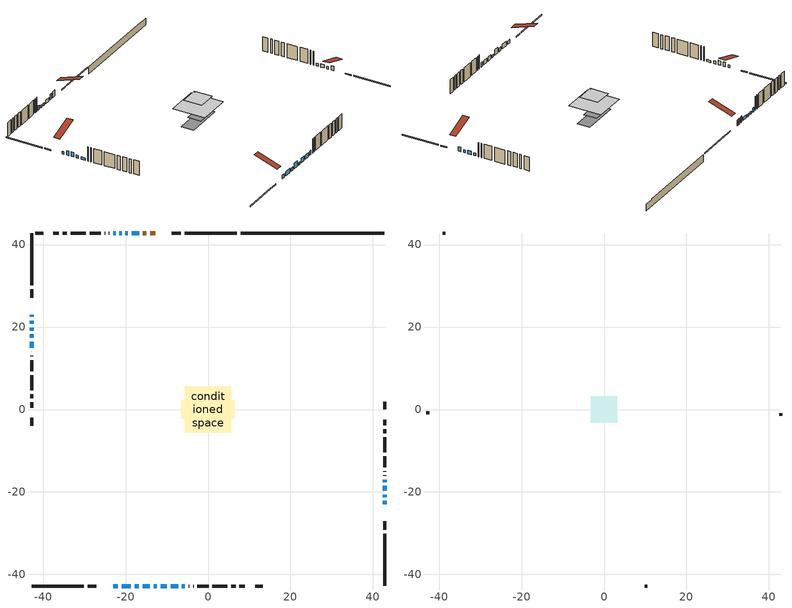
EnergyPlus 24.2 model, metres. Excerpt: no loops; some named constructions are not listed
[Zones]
conditioned space
 floor outside (Floor1 construction): -0.75,-0.75 -0.75,0.75 0.75,0.75 0.75,-0.75 z1.36
 floor outside (Floor2 construction): -1.19,-1.19 -1.19,1.19 1.19,1.19 1.19,-1.19 z1.36
 floor adiabatic (AdiabaticFloorConstruction): -5.58,-5.58 -5.58,5.58 5.58,5.58 5.58,-5.58 z3.8
 floor foundation (Slab1 construction): -6.52,-2.21 -6.52,2.21 6.52,2.21 6.52,-2.21 z-1.08
 floor foundation (Slab2 construction): -2.3,-2.3 -2.3,2.3 2.3,2.3 2.3,-2.3 z0
 wall outside (RimJoist1 construction): 6.96,42.79 -5.69,42.79 / -42.79,-42.79 -30.14,-42.79 / -42.79,42.79 -42.79,30.14 / 42.79,-42.79 42.79,-30.14 z1.36:1.66
 wall outside (RimJoist3 construction): -6.62,42.79 -8.79,42.79 / -29.21,-42.79 -27.04,-42.79 / -42.79,29.21 -42.79,27.04 / 42.79,-29.21 42.79,-27.04 z1.36:1.66
 wall outside (AdiabaticWallConstruction 1): -12.8,42.79 -14.05,42.79 / -14.98,42.79 -15.79,42.79 z1.36:3.39
 wall outside (AdiabaticWallConstruction): -42.79,23.03 -42.79,22.49 / 42.79,-21.24 42.79,-20.65 / -19.43,42.79 -20.02,42.79 / -20.94,42.79 -21.48,42.79 / 42.79,-17.6 42.79,-17.01 z1.36:2.25; -42.79,21.57 -42.79,20.8 / -42.79,19.88 -42.79,19.11 / -11.5,-42.79 -9.98,-42.79 / -6.34,-42.79 -5.58,-42.79 z1.36:2.86; 42.79,-23.03 42.79,-22.16 / -22.4,42.79 -22.96,42.79 / -9.05,-42.79 -7.27,-42.79 z1.36:2.83; 42.79,-19.72 42.79,-18.53 / -23.03,-42.79 -21.83,-42.79 / -17.77,-42.79 -16.77,-42.79 z1.36:2.56; -16.72,42.79 -18.5,42.79 z1.36:2.53; -20.9,-42.79 -18.69,-42.79 z1.36:2.88; -15.85,-42.79 -14.07,-42.79 z1.36:3.34; -13.14,-42.79 -12.43,-42.79 z1.36:2.22; -42.79,18.18 -42.79,17.39 z1.36:2.3; -42.79,16.47 -42.79,14.99 z1.36:2.1
 wall outside (Wall1 construction): -23.89,42.79 -24.01,42.79 / -4.65,-42.79 -4.53,-42.79 / -42.79,14.06 -42.79,13.94 / 42.79,-16.08 42.79,-15.96 z1.36:6.24
 wall outside (Wall2 construction): -24.94,42.79 -25.06,42.79 / -3.6,-42.79 -3.48,-42.79 / -42.79,13.01 -42.79,12.9 / 42.79,-15.03 42.79,-14.92 z1.36:6.24
 wall outside (Wall3 construction): -25.99,42.79 -28.67,42.79 / -2.55,-42.79 0.13,-42.79 / -42.79,11.97 -42.79,9.28 / 42.79,-13.99 42.79,-11.3 z1.36:6.24
 wall outside (Wall4 construction): -29.6,42.79 -33.27,42.79 / 1.06,-42.79 4.73,-42.79 / -42.79,8.35 -42.79,4.69 / 42.79,-10.37 42.79,-6.71 z1.36:6.24
 wall outside (Wall5 construction): -34.2,42.79 -35.22,42.79 / 5.66,-42.79 6.68,-42.79 / -42.79,3.76 -42.79,2.74 / 42.79,-5.78 42.79,-4.76 z1.36:6.24
 wall outside (Wall6 construction): -36.15,42.79 -37.5,42.79 / 7.61,-42.79 8.96,-42.79 / -42.79,1.81 -42.79,0.45 / 42.79,-3.83 42.79,-2.47 z1.36:6.24
 wall outside (Wall9 construction): -39.98,42.79 -41.86,42.79 / 11.44,-42.79 13.32,-42.79 / -42.79,-2.03 -42.79,-3.91 / 42.79,0.01 42.79,1.89 z1.36:6.24
 wall foundation (FoundationWall1 construction): 7.89,42.79,-1.08 7.89,42.79,1.36 39.3,42.79,1.36 39.3,42.79,1.15 42.79,42.79,1.15 42.79,42.79,-1.08
 window (WindowConstruction 18): -42.79,23.03 -42.79,22.49 z1.36:2.25
 window (WindowConstruction 6): -42.79,21.57 -42.79,20.8 z1.36:2.86
 window (WindowConstruction 7): -42.79,19.87 -42.79,19.11 z1.36:2.86
 window (WindowConstruction 8): 42.79,-23.03 42.79,-22.16 z1.36:2.83
 window (WindowConstruction 9): 42.79,-21.24 42.79,-20.65 z1.36:2.25
 window (WindowConstruction 10): 42.79,-19.72 42.79,-18.53 z1.36:2.55
 window (WindowConstruction 11): -16.72,42.79 -18.5,42.79 z1.36:2.53
 window (WindowConstruction 12): -19.43,42.79 -20.01,42.79 z1.36:2.25
 window (WindowConstruction 13): -23.03,-42.79 -21.83,-42.79 z1.36:2.55
 window (WindowConstruction 14): -20.9,-42.79 -18.69,-42.79 z1.36:2.88
 window (WindowConstruction 19): -20.94,42.79 -21.48,42.79 z1.36:2.25
 window (WindowConstruction 15): -17.76,-42.79 -16.77,-42.79 z1.36:2.55
 window (WindowConstruction 16): -15.84,-42.79 -14.07,-42.79 z1.36:3.34
 window (WindowConstruction 17): -13.14,-42.79 -12.43,-42.79 z1.36:2.22
 window (WindowConstruction 20): -42.79,18.18 -42.79,17.4 z1.36:2.3
 window (WindowConstruction): 42.79,-17.6 42.79,-17.01 z1.36:2.25
 window (WindowConstruction 1): -22.41,42.79 -22.96,42.79 z1.36:2.83
 window (WindowConstruction 2): -11.5,-42.79 -9.98,-42.79 z1.36:2.86
 window (WindowConstruction 3): -9.05,-42.79 -7.27,-42.79 z1.36:2.83
 window (WindowConstruction 4): -6.34,-42.79 -5.58,-42.79 z1.36:2.86
 window (WindowConstruction 5): -42.79,16.47 -42.79,14.99 z1.36:2.1
 door (Door): -12.8,42.79 -14.05,42.79 z1.36:3.39
 door (Door 1): -14.98,42.79 -15.79,42.79 z1.36:3.39
 ceiling adiabatic (AdiabaticFloorConstruction): 5.58,-5.58 5.58,5.58 -5.58,5.58 -5.58,-5.58 z3.8
attic - vented
 floor to conditioned space (Floor3 construction Reversed): -3.17,-3.17 -3.17,3.17 3.17,3.17 3.17,-3.17 z6.24
 floor to conditioned space (Floor4 construction Reversed): -2.77,-2.77 -2.77,2.77 2.77,2.77 2.77,-2.77 z6.24
 wall outside (Wall7 construction): -38.43,42.79 -39.06,42.79 / 9.89,-42.79 10.51,-42.79 / -42.79,-0.48 -42.79,-1.1 / 42.79,-1.54 42.79,-0.92 z1.36:6.24
 roof outside (Roof1 construction): -11.87,42.79,6.24 -11.87,34.61,8.96 -9.72,34.61,8.96 -9.72,42.79,6.24; -23.96,-42.79,6.24 -23.96,-34.61,8.96 -26.11,-34.61,8.96 -26.11,-42.79,6.24; -42.79,23.96,6.24 -34.61,23.96,8.96 -34.61,26.11,8.96 -42.79,26.11,6.24; 42.79,-23.96,6.24 34.61,-23.96,8.96 34.61,-26.11,8.96 42.79,-26.11,6.24
[Schedule:Day:Interval]
clothes dryer exhaust 0 schedule day: No, 01:00, 0.123457, 02:00, 0.0740741, 03:00, 0.0493827, 04:00, 0.0246914, 05:00, 0.0493827, 06:00, 0.0740741, 07:00, 0.197531, 08:00, 0.395062, 09:00, 0.592593, 10:00, 0.839506, 11:00, 0.962963, 12:00, 1, 13:00, 0.91358, 14:00, 0.82716, 15:00, 0.716049, 16:00, 0.753086, 17:00, 0.679012, 18:00, 0.666667, 20:00, 0.62963, 21:00, 0.641975, 22:00, 0.666667, 23:00, 0.54321, 24:00, 0.296296
clothes dryer exhaust 0 schedule default day; cooling season schedule day; cooling season schedule day 2; cooling season schedule default day; exterior lighting schedule default day; natural vent schedule default day: No, 24:00, 0
cooling season schedule day 1: No, 24:00, 1
exterior lighting schedule day 10: No, 01:00, 0.552381, 03:00, 0.510952, 05:00, 0.483333, 06:00, 0.538571, 07:00, 0.607619, 08:00, 0.56619, 09:00, 0.428095, 10:00, 0.345238, 12:00, 0.331429, 13:00, 0.345238, 14:00, 0.386667, 15:00, 0.414286, 16:00, 0.483333, 17:00, 0.607619, 18:00, 0.773333, 19:00, 0.88381, 20:00, 0.939048, 21:00, 0.966667, 22:00, 0.897619, 23:00, 0.773333, 24:00, 0.649048
exterior lighting schedule day 11: No, 01:00, 0.571429, 03:00, 0.528571, 05:00, 0.5, 06:00, 0.557143, 07:00, 0.628571, 08:00, 0.585714, 09:00, 0.442857, 10:00, 0.357143, 12:00, 0.342857, 13:00, 0.357143, 14:00, 0.4, 15:00, 0.428571, 16:00, 0.5, 17:00, 0.628571, 18:00, 0.8, 19:00, 0.914286, 20:00, 0.971429, 21:00, 1, 22:00, 0.928571, 23:00, 0.8, 24:00, 0.671429
exterior lighting schedule day 7: No, 01:00, 0.419048, 03:00, 0.387619, 05:00, 0.366667, 06:00, 0.408571, 07:00, 0.460952, 08:00, 0.429524, 09:00, 0.324762, 10:00, 0.261905, 12:00, 0.251429, 13:00, 0.261905, 14:00, 0.293333, 15:00, 0.314286, 16:00, 0.366667, 17:00, 0.460952, 18:00, 0.586667, 19:00, 0.670476, 20:00, 0.712381, 21:00, 0.733333, 22:00, 0.680952, 23:00, 0.586667, 24:00, 0.492381
exterior lighting schedule day 8: No, 01:00, 0.466667, 03:00, 0.431667, 05:00, 0.408333, 06:00, 0.455, 07:00, 0.513333, 08:00, 0.478333, 09:00, 0.361667, 10:00, 0.291667, 12:00, 0.28, 13:00, 0.291667, 14:00, 0.326667, 15:00, 0.35, 16:00, 0.408333, 17:00, 0.513333, 18:00, 0.653333, 19:00, 0.746667, 20:00, 0.793333, 21:00, 0.816667, 22:00, 0.758333, 23:00, 0.653333, 24:00, 0.548333
exterior lighting schedule day 9: No, 01:00, 0.509524, 03:00, 0.47131, 05:00, 0.445833, 06:00, 0.496786, 07:00, 0.560476, 08:00, 0.522262, 09:00, 0.394881, 10:00, 0.318452, 12:00, 0.305714, 13:00, 0.318452, 14:00, 0.356667, 15:00, 0.382143, 16:00, 0.445833, 17:00, 0.560476, 18:00, 0.713333, 19:00, 0.815238, 20:00, 0.86619, 21:00, 0.891667, 22:00, 0.827976, 23:00, 0.713333, 24:00, 0.59869
[Schedule:Week:Daily]
clothes dryer exhaust 0 schedule Week Rule - Jan1-Dec31: clothes dryer exhaust 0 schedule day, clothes dryer exhaust 0 schedule day, clothes dryer exhaust 0 schedule day, clothes dryer exhaust 0 schedule day, clothes dryer exhaust 0 schedule day, clothes dryer exhaust 0 schedule day, clothes dryer exhaust 0 schedule day, clothes dryer exhaust 0 schedule default day, clothes dryer exhaust 0 schedule default day, clothes dryer exhaust 0 schedule default day, clothes dryer exhaust 0 schedule default day, clothes dryer exhaust 0 schedule default day
cooling season schedule Week Rule - Jan1-May26: cooling season schedule day, cooling season schedule day, cooling season schedule day, cooling season schedule day, cooling season schedule day, cooling season schedule day, cooling season schedule day, cooling season schedule default day, cooling season schedule default day, cooling season schedule default day, cooling season schedule default day, cooling season schedule default day
cooling season schedule Week Rule - May27-Jun2: cooling season schedule day, cooling season schedule day, cooling season schedule day, cooling season schedule day, cooling season schedule day, cooling season schedule day 1, cooling season schedule day 1, cooling season schedule default day, cooling season schedule default day, cooling season schedule default day, cooling season schedule default day, cooling season schedule default day
cooling season schedule Week Rule - Jun3-Aug25: cooling season schedule day 1, cooling season schedule day 1, cooling season schedule day 1, cooling season schedule day 1, cooling season schedule day 1, cooling season schedule day 1, cooling season schedule day 1, cooling season schedule default day, cooling season schedule default day, cooling season schedule default day, cooling season schedule default day, cooling season schedule default day
cooling season schedule Week Rule - Aug26-Sep1: cooling season schedule day 1, cooling season schedule day 1, cooling season schedule day 1, cooling season schedule day 1, cooling season schedule day 1, cooling season schedule day 1, cooling season schedule day 2, cooling season schedule default day, cooling season schedule default day, cooling season schedule default day, cooling season schedule default day, cooling season schedule default day
cooling season schedule Week Rule - Sep2-Dec31: cooling season schedule day 2, cooling season schedule day 2, cooling season schedule day 2, cooling season schedule day 2, cooling season schedule day 2, cooling season schedule day 2, cooling season schedule day 2, cooling season schedule default day, cooling season schedule default day, cooling season schedule default day, cooling season schedule default day, cooling season schedule default day
exterior lighting schedule Week Rule - Aug5-Aug25: exterior lighting schedule day 7, exterior lighting schedule day 7, exterior lighting schedule day 7, exterior lighting schedule day 7, exterior lighting schedule day 7, exterior lighting schedule day 7, exterior lighting schedule day 7, exterior lighting schedule default day, exterior lighting schedule default day, exterior lighting schedule default day, exterior lighting schedule default day, exterior lighting schedule default day
exterior lighting schedule Week Rule - Aug26-Sep1: exterior lighting schedule day 7, exterior lighting schedule day 7, exterior lighting schedule day 7, exterior lighting schedule day 7, exterior lighting schedule day 7, exterior lighting schedule day 7, exterior lighting schedule day 8, exterior lighting schedule default day, exterior lighting schedule default day, exterior lighting schedule default day, exterior lighting schedule default day, exterior lighting schedule default day
exterior lighting schedule Week Rule - Sep2-Sep29: exterior lighting schedule day 8, exterior lighting schedule day 8, exterior lighting schedule day 8, exterior lighting schedule day 8, exterior lighting schedule day 8, exterior lighting schedule day 8, exterior lighting schedule day 8, exterior lighting schedule default day, exterior lighting schedule default day, exterior lighting schedule default day, exterior lighting schedule default day, exterior lighting schedule default day
exterior lighting schedule Week Rule - Sep30-Oct6: exterior lighting schedule day 8, exterior lighting schedule day 9, exterior lighting schedule day 9, exterior lighting schedule day 9, exterior lighting schedule day 9, exterior lighting schedule day 9, exterior lighting schedule day 9, exterior lighting schedule default day, exterior lighting schedule default day, exterior lighting schedule default day, exterior lighting schedule default day, exterior lighting schedule default day
exterior lighting schedule Week Rule - Oct7-Oct27: exterior lighting schedule day 9, exterior lighting schedule day 9, exterior lighting schedule day 9, exterior lighting schedule day 9, exterior lighting schedule day 9, exterior lighting schedule day 9, exterior lighting schedule day 9, exterior lighting schedule default day, exterior lighting schedule default day, exterior lighting schedule default day, exterior lighting schedule default day, exterior lighting schedule default day
exterior lighting schedule Week Rule - Oct28-Nov3: exterior lighting schedule day 9, exterior lighting schedule day 9, exterior lighting schedule day 9, exterior lighting schedule day 9, exterior lighting schedule day 10, exterior lighting schedule day 10, exterior lighting schedule day 10, exterior lighting schedule default day, exterior lighting schedule default day, exterior lighting schedule default day, exterior lighting schedule default day, exterior lighting schedule default day
exterior lighting schedule Week Rule - Nov4-Nov24: exterior lighting schedule day 10, exterior lighting schedule day 10, exterior lighting schedule day 10, exterior lighting schedule day 10, exterior lighting schedule day 10, exterior lighting schedule day 10, exterior lighting schedule day 10, exterior lighting schedule default day, exterior lighting schedule default day, exterior lighting schedule default day, exterior lighting schedule default day, exterior lighting schedule default day
exterior lighting schedule Week Rule - Nov25-Dec1: exterior lighting schedule day 10, exterior lighting schedule day 10, exterior lighting schedule day 10, exterior lighting schedule day 10, exterior lighting schedule day 10, exterior lighting schedule day 10, exterior lighting schedule day 11, exterior lighting schedule default day, exterior lighting schedule default day, exterior lighting schedule default day, exterior lighting schedule default day, exterior lighting schedule default day
exterior lighting schedule Week Rule - Dec2-Dec31: exterior lighting schedule day 11, exterior lighting schedule day 11, exterior lighting schedule day 11, exterior lighting schedule day 11, exterior lighting schedule day 11, exterior lighting schedule day 11, exterior lighting schedule day 11, exterior lighting schedule default day, exterior lighting schedule default day, exterior lighting schedule default day, exterior lighting schedule default day, exterior lighting schedule default day
natural vent schedule Week Rule - Jan1-Dec31: natural vent schedule default day, natural vent schedule default day, natural vent schedule default day, natural vent schedule default day, natural vent schedule default day, natural vent schedule default day, natural vent schedule default day, natural vent schedule default day, natural vent schedule default day, natural vent schedule default day, natural vent schedule default day, natural vent schedule default day
[Schedule:Year]
clothes dryer exhaust 0 schedule: clothes dryer exhaust 0 schedule Week Rule - Jan1-Dec31, 1, 1, 12, 31
cooling season schedule: cooling season schedule Week Rule - Jan1-May26, 1, 1, 5, 26, cooling season schedule Week Rule - May27-Jun2, 5, 27, 6, 2, cooling season schedule Week Rule - Jun3-Aug25, 6, 3, 8, 25, cooling season schedule Week Rule - Aug26-Sep1, 8, 26, 9, 1, cooling season schedule Week Rule - Sep2-Dec31, 9, 2, 12, 31
natural vent schedule: natural vent schedule Week Rule - Jan1-Dec31, 1, 1, 12, 31
